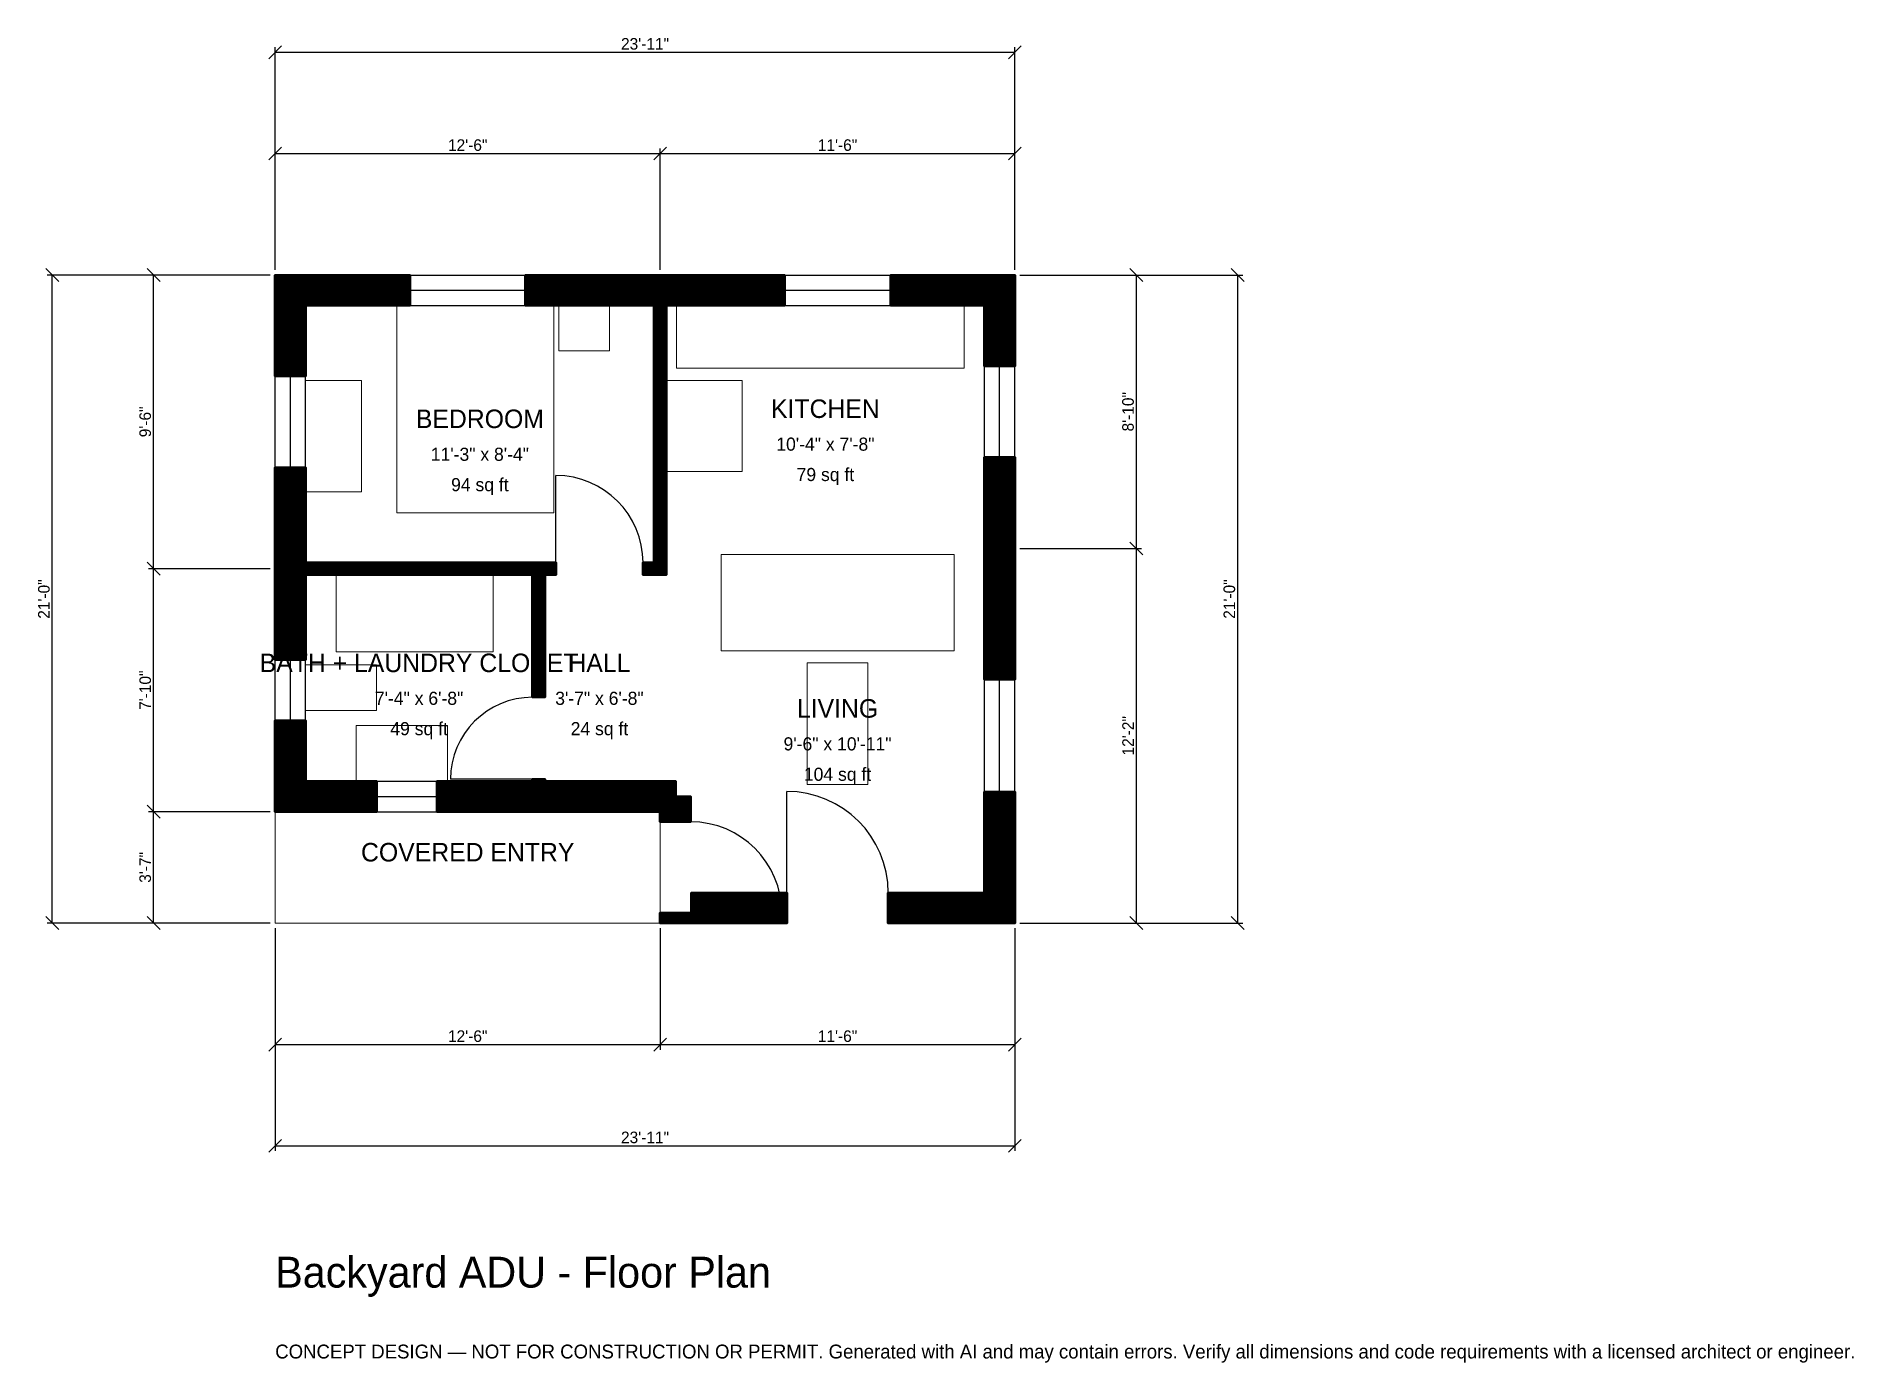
# Model space of a CAD drawing. Header units: inches. Extents: x -93 to 613, y -171 to 345.
import ezdxf
from ezdxf.enums import TextEntityAlignment as Align

# ---------------------------------------------------------------- set-up
doc = ezdxf.new("R2010")
doc.units = ezdxf.units.IN
doc.header["$MEASUREMENT"] = 0
doc.linetypes.add('DASHED', pattern=[0.6, 0.5, -0.1])
for name, color, linetype, lineweight in [('A-ANNO-DIMS', 1, 'Continuous', 13), ('A-ANNO-TEXT', 7, 'Continuous', 18), ('A-AREA-IDEN', 7, 'Continuous', 18), ('A-DOOR', 2, 'Continuous', 25), ('A-FLOR-FIXT', 9, 'Continuous', 13), ('A-FURN', 9, 'Continuous', 13), ('A-GLAZ', 4, 'Continuous', 25), ('A-SITE-PAVE', 8, 'Continuous', 13), ('A-WALL', 7, 'Continuous', 50), ('A-WALL-PATT', 8, 'Continuous', 13)]:
    doc.layers.add(name, color=color, linetype=linetype, lineweight=lineweight)
doc.dimstyles.new('PLAN', dxfattribs={"dimtxt": 4.5, "dimasz": 3, "dimexe": 2, "dimexo": 2, "dimgap": 1, "dimtad": 1, "dimdec": 0, "dimlunit": 4, "dimtsz": 2.5, "dimcen": 2.5, "dimclrd": 1, "dimclre": 1, "dimazin": 3, "dimtfac": 1, "dimtmove": 0, "dimatfit": 3})

msp = doc.modelspace()

# ---------------------------------------------------------------- hatches: boundary and pattern name
at = {"layer": 'A-WALL-PATT'}
h = msp.add_hatch(dxfattribs=at)
h.set_pattern_fill('ANSI31', color=8, scale=0.8)
h.paths.add_polyline_path([(104.7244, 43.307), (100, 43.307), (100, 43.3071), (96.4567, 43.3071), (62.9921, 43.3071), (62.9921, 55.1181), (96.4567, 55.1181), (100, 55.1181), (100, 55.9055), (104.7244, 55.9055), (104.7244, 55.1181), (108.2677, 55.1181), (155.5118, 55.1181), (155.5118, 49.2126), (161.4173, 49.2126), (161.4173, 39.3701), (149.6063, 39.3701), (149.6063, 43.3071), (108.2677, 43.3071), (104.7244, 43.3071), (104.7244, 43.307)])
h.paths.add_polyline_path([(11.811, 43.3071), (11.811, 43.307), (0, 43.307), (0, 43.3071), (0, 43.3071), (0, 55.1181), (0, 55.1181), (0, 78.7402), (11.811, 78.7402), (11.811, 55.1181), (39.3701, 55.1181), (39.3701, 43.3071), (11.811, 43.3071)])
h.paths.add_polyline_path([(0, 131.8898), (0, 135.4331), (0, 135.4331), (0, 140.1575), (0, 140.1575), (0, 143.7008), (0, 177.1654), (11.811, 177.1654), (11.811, 143.7008), (11.811, 140.1575), (100, 140.1575), (104.7244, 140.1575), (109.0551, 140.1575), (109.0551, 135.4331), (104.7244, 135.4331), (104.7244, 87.7953), (100, 87.7953), (100, 135.4331), (11.811, 135.4331), (11.811, 131.8898), (11.811, 102.3622), (0, 102.3622), (0, 131.8898)])
h.paths.add_polyline_path([(0, 240.1575), (0, 240.1575), (0, 251.9685), (0, 251.9685), (0, 251.9685), (11.811, 251.9685), (11.811, 251.9685), (52.3622, 251.9685), (52.3622, 240.1575), (11.811, 240.1575), (11.811, 212.5984), (0, 212.5984), (0, 240.1575)])
h.paths.add_polyline_path([(143.7008, 251.9685), (147.2441, 251.9685), (147.2441, 251.9685), (151.9685, 251.9685), (151.9685, 251.9685), (155.5118, 251.9685), (197.8346, 251.9685), (197.8346, 240.1575), (155.5118, 240.1575), (151.9685, 240.1575), (151.9685, 148.0315), (151.9685, 143.3071), (151.9685, 140.1575), (151.9685, 135.4331), (147.2441, 135.4331), (142.9134, 135.4331), (142.9134, 140.1575), (147.2441, 140.1575), (147.2441, 143.3071), (147.2441, 148.0315), (147.2441, 240.1575), (143.7008, 240.1575), (97.2441, 240.1575), (97.2441, 251.9685), (143.7008, 251.9685)])
h.paths.add_polyline_path([(275.5906, 251.9685), (275.5906, 251.9685), (287.4016, 251.9685), (287.4016, 251.9685), (287.4016, 251.9685), (287.4016, 240.1575), (287.4016, 240.1575), (287.4016, 216.5354), (275.5906, 216.5354), (275.5906, 240.1575), (239.1732, 240.1575), (239.1732, 251.9685), (275.5906, 251.9685)])
h.paths.add_polyline_path([(287.4016, 151.5748), (287.4016, 139.7638), (287.4016, 94.685), (275.5906, 94.685), (275.5906, 139.7638), (275.5906, 151.5748), (275.5906, 181.1024), (287.4016, 181.1024), (287.4016, 151.5748)])
h.paths.add_polyline_path([(287.4016, 11.811), (287.4016, 11.811), (287.4016, 0), (287.4016, 0), (287.4016, 0), (287.4016, 0), (275.5906, 0), (275.5906, 0), (238.189, 0), (238.189, 11.811), (275.5906, 11.811), (275.5906, 50.9843), (287.4016, 50.9843), (287.4016, 11.811)])
h.paths.add_polyline_path([(161.4173, 0), (161.4173, 0), (149.6063, 0), (149.6063, 0), (149.6063, 0), (149.6063, 0), (149.6063, 3.937), (161.811, 3.937), (161.811, 11.811), (198.8189, 11.811), (198.8189, 0), (161.4173, 0)])

# ---------------------------------------------------------------- linework, layer by layer
at = {"layer": 'A-DOOR'}
for p, q in [((109.0551, 140.1575), (109.0551, 174.0157)), ((100, 55.9055), (68.1102, 55.9055)), ((198.8189, 11.811), (198.8189, 51.1811)), ((161.4173, 3.937), (196.8504, 3.937))]:
    msp.add_line(p, q, dxfattribs=at)
for centre, radius, start, end in [((109.0551, 140.1575), 33.8583, 0, 90), ((100, 55.9055), 31.8898, 90, 180), ((198.8189, 11.811), 39.3701, 0, 90), ((161.4173, 3.937), 35.4331, 0, 90)]:
    msp.add_arc(centre, radius, start, end, dxfattribs=at)
at = {"layer": 'A-FLOR-FIXT'}
for points in [[(155.9055, 215.748), (267.7165, 215.748), (267.7165, 240.1575), (155.9055, 240.1575)], [(23.622, 105.5118), (84.6457, 105.5118), (84.6457, 135.4331), (23.622, 135.4331)], [(11.811, 82.6772), (39.3701, 82.6772), (39.3701, 100.3937), (11.811, 100.3937)], [(31.4961, 55.1181), (66.9291, 55.1181), (66.9291, 76.7717), (31.4961, 76.7717)]]:
    msp.add_lwpolyline(points, close=True, dxfattribs=at)
at = {"layer": 'A-FURN'}
for points in [[(47.2441, 159.4488), (108.2677, 159.4488), (108.2677, 240.1575), (47.2441, 240.1575)], [(110.2362, 222.4409), (129.9213, 222.4409), (129.9213, 240.1575), (110.2362, 240.1575)], [(11.811, 167.7165), (33.4646, 167.7165), (33.4646, 211.0236), (11.811, 211.0236)], [(151.9685, 175.5906), (181.4961, 175.5906), (181.4961, 211.0236), (151.9685, 211.0236)], [(173.2283, 105.9055), (263.7795, 105.9055), (263.7795, 143.3071), (173.2283, 143.3071)], [(206.6929, 53.937), (230.315, 53.937), (230.315, 101.1811), (206.6929, 101.1811)]]:
    msp.add_lwpolyline(points, close=True, dxfattribs=at)
at = {"layer": 'A-GLAZ'}
for p, q in [((52.3622, 251.9685), (97.2441, 251.9685)), ((197.8346, 251.9685), (239.1732, 251.9685)), ((52.3622, 246.063), (97.2441, 246.063)), ((52.3622, 240.1575), (97.2441, 240.1575)), ((197.8346, 246.063), (239.1732, 246.063)), ((197.8346, 240.1575), (239.1732, 240.1575)), ((0, 177.1654), (0, 212.5984)), ((5.9055, 177.1654), (5.9055, 212.5984)), ((11.811, 177.1654), (11.811, 212.5984)), ((275.5906, 181.1024), (275.5906, 216.5354)), ((281.4961, 181.1024), (281.4961, 216.5354)), ((287.4016, 181.1024), (287.4016, 216.5354)), ((0, 78.7402), (0, 102.3622)), ((5.9055, 78.7402), (5.9055, 102.3622)), ((11.811, 78.7402), (11.811, 102.3622)), ((275.5906, 50.9843), (275.5906, 94.685)), ((281.4961, 50.9843), (281.4961, 94.685)), ((287.4016, 50.9843), (287.4016, 94.685)), ((39.3701, 55.1181), (62.9921, 55.1181)), ((39.3701, 49.2126), (62.9921, 49.2126)), ((39.3701, 43.3071), (62.9921, 43.3071))]:
    msp.add_line(p, q, dxfattribs=at)
at = {"layer": 'A-SITE-PAVE', "linetype": 'DASHED'}
msp.add_lwpolyline([(0, 0), (149.6063, 0), (149.6063, 43.3071), (0, 43.3071)], close=True, dxfattribs=at)
at = {"layer": 'A-WALL'}
for points in [[(0, 240.1575), (0, 240.1575), (0, 251.9685), (0, 251.9685), (0, 251.9685), (11.811, 251.9685), (11.811, 251.9685), (52.3622, 251.9685), (52.3622, 240.1575), (11.811, 240.1575), (11.811, 212.5984), (0, 212.5984), (0, 240.1575)], [(143.7008, 251.9685), (147.2441, 251.9685), (147.2441, 251.9685), (151.9685, 251.9685), (151.9685, 251.9685), (155.5118, 251.9685), (197.8346, 251.9685), (197.8346, 240.1575), (155.5118, 240.1575), (151.9685, 240.1575), (151.9685, 148.0315), (151.9685, 143.3071), (151.9685, 140.1575), (151.9685, 135.4331), (147.2441, 135.4331), (142.9134, 135.4331), (142.9134, 140.1575), (147.2441, 140.1575), (147.2441, 143.3071), (147.2441, 148.0315), (147.2441, 240.1575), (143.7008, 240.1575), (97.2441, 240.1575), (97.2441, 251.9685), (143.7008, 251.9685)], [(275.5906, 251.9685), (275.5906, 251.9685), (287.4016, 251.9685), (287.4016, 251.9685), (287.4016, 251.9685), (287.4016, 240.1575), (287.4016, 240.1575), (287.4016, 216.5354), (275.5906, 216.5354), (275.5906, 240.1575), (239.1732, 240.1575), (239.1732, 251.9685), (275.5906, 251.9685)], [(0, 131.8898), (0, 135.4331), (0, 135.4331), (0, 140.1575), (0, 140.1575), (0, 143.7008), (0, 177.1654), (11.811, 177.1654), (11.811, 143.7008), (11.811, 140.1575), (100, 140.1575), (104.7244, 140.1575), (109.0551, 140.1575), (109.0551, 135.4331), (104.7244, 135.4331), (104.7244, 87.7953), (100, 87.7953), (100, 135.4331), (11.811, 135.4331), (11.811, 131.8898), (11.811, 102.3622), (0, 102.3622), (0, 131.8898)], [(287.4016, 151.5748), (287.4016, 139.7638), (287.4016, 94.685), (275.5906, 94.685), (275.5906, 139.7638), (275.5906, 151.5748), (275.5906, 181.1024), (287.4016, 181.1024), (287.4016, 151.5748)], [(11.811, 43.3071), (11.811, 43.307), (0, 43.307), (0, 43.3071), (0, 43.3071), (0, 55.1181), (0, 55.1181), (0, 78.7402), (11.811, 78.7402), (11.811, 55.1181), (39.3701, 55.1181), (39.3701, 43.3071), (11.811, 43.3071)], [(104.7244, 43.307), (100, 43.307), (100, 43.3071), (96.4567, 43.3071), (62.9921, 43.3071), (62.9921, 55.1181), (96.4567, 55.1181), (100, 55.1181), (100, 55.9055), (104.7244, 55.9055), (104.7244, 55.1181), (108.2677, 55.1181), (155.5118, 55.1181), (155.5118, 49.2126), (161.4173, 49.2126), (161.4173, 39.3701), (149.6063, 39.3701), (149.6063, 43.3071), (108.2677, 43.3071), (104.7244, 43.3071), (104.7244, 43.307)], [(287.4016, 11.811), (287.4016, 11.811), (287.4016, 0), (287.4016, 0), (287.4016, 0), (287.4016, 0), (275.5906, 0), (275.5906, 0), (238.189, 0), (238.189, 11.811), (275.5906, 11.811), (275.5906, 50.9843), (287.4016, 50.9843), (287.4016, 11.811)], [(161.4173, 0), (161.4173, 0), (149.6063, 0), (149.6063, 0), (149.6063, 0), (149.6063, 0), (149.6063, 3.937), (161.811, 3.937), (161.811, 11.811), (198.8189, 11.811), (198.8189, 0), (161.4173, 0)]]:
    msp.add_lwpolyline(points, close=True, dxfattribs=at)

# ---------------------------------------------------------------- texts
at = {"layer": 'A-ANNO-TEXT'}
for s, height, p in [('Backyard ADU - Floor Plan', 12, (0, -141.7323)), ('CONCEPT DESIGN — NOT FOR CONSTRUCTION OR PERMIT. Generated with AI and may contain errors. Verify all dimensions and code requirements with a licensed architect or engineer.', 5.4, (0, -169.2913))]:
    msp.add_text(s, height=height, dxfattribs=at).set_placement(p)
at = {"layer": 'A-AREA-IDEN'}
for s, height, p in [('BEDROOM', 7.2, (79.5276, 196.063)), ('KITCHEN', 7.2, (213.7795, 200)), ('11\'-3" x 8\'-4"', 5.1, (79.5276, 182.2835)), ('10\'-4" x 7\'-8"', 5.1, (213.7795, 186.2205)), ('79 sq ft', 5.1, (213.7795, 174.4094)), ('94 sq ft', 5.1, (79.5276, 170.4724)), ('BATH + LAUNDRY CLOSET', 7.2, (55.9055, 101.1811)), ('HALL', 7.2, (125.9843, 101.1811)), ('7\'-4" x 6\'-8"', 5.1, (55.9055, 87.4016)), ('3\'-7" x 6\'-8"', 5.1, (125.9843, 87.4016)), ('LIVING', 7.2, (218.5039, 83.4646)), ('49 sq ft', 5.1, (55.9055, 75.5906)), ('24 sq ft', 5.1, (125.9843, 75.5906)), ('9\'-6" x 10\'-11"', 5.1, (218.5039, 69.685)), ('104 sq ft', 5.1, (218.5039, 57.874)), ('COVERED ENTRY', 7.2, (74.8031, 27.5591))]:
    msp.add_text(s, height=height, dxfattribs=at).set_placement(p, align=Align.MIDDLE_CENTER)

# ---------------------------------------------------------------- dimensions: what is measured, and where the dimension line sits
at = {"layer": 'A-ANNO-DIMS'}
for base, p1, p2, text in [((0, 338.5827), (0, 251.9685), (287.4016, 251.9685), '23\'-11"'), ((0, 299.2126), (0, 251.9685), (149.6063, 251.9685), '12\'-6"'), ((149.6063, 299.2126), (149.6063, 251.9685), (287.4016, 251.9685), '11\'-6"'), ((0, -47.2441), (0, 0), (149.6063, 0), '12\'-6"'), ((0, -86.6142), (0, 0), (287.4016, 0), '23\'-11"'), ((149.6063, -47.2441), (149.6063, 0), (287.4016, 0), '11\'-6"')]:
    msp.add_linear_dim(base=base, p1=p1, p2=p2, text=text, dimstyle='PLAN', dxfattribs=at).render()
for base, p1, p2, text in [((-86.6142, 0), (0, 0), (0, 251.9685), '21\'-0"'), ((-47.2441, 137.7953), (0, 137.7953), (0, 251.9685), '9\'-6"'), ((334.6457, 145.6693), (287.4016, 145.6693), (287.4016, 251.9685), '8\'-10"'), ((374.0157, 0), (287.4016, 0), (287.4016, 251.9685), '21\'-0"'), ((334.6457, 0), (287.4016, 0), (287.4016, 145.6693), '12\'-2"'), ((-47.2441, 43.3071), (0, 43.3071), (0, 137.7953), '7\'-10"'), ((-47.2441, 0), (0, 0), (0, 43.3071), '3\'-7"')]:
    msp.add_linear_dim(base=base, p1=p1, p2=p2, angle=90, text=text, dimstyle='PLAN', dxfattribs=at).render()

doc.saveas('drawing.dxf')
